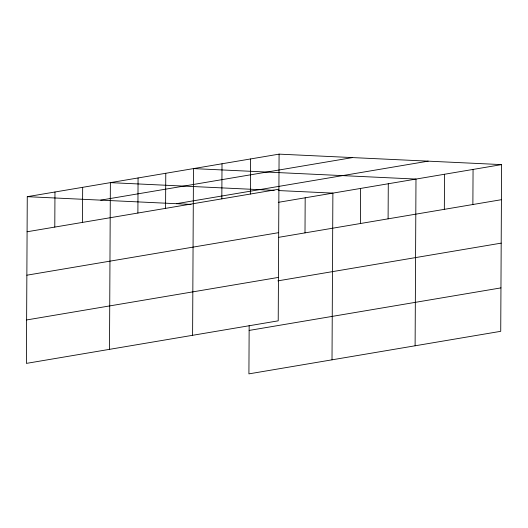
<?xml version="1.0" encoding="UTF-8"?>
<svg xmlns="http://www.w3.org/2000/svg" width="528" height="528" viewBox="0 0 528 528"><rect width="100%" height="100%" fill="white"/><g stroke="black" fill="none" stroke-linecap="round" stroke-linejoin="round"><path stroke-width="0.79" d="M279.088 154.13L27.271 196.68L26.4 363.389L278.216 320.839L279.088 154.13L501.6 164.611L500.729 331.32L248.912 373.87L249.163 325.552M54.787 227.086L54.971 192.001M82.487 222.407L82.672 187.321M109.501 349.351L110.372 182.642L274.138 190.351M137.887 213.041L138.072 177.962M165.587 208.362L165.772 173.276M192.601 335.306L193.472 168.597L415.985 179.078L415.107 345.787M221.826 198.858L222.011 163.779M250.364 194.04L250.549 158.954M304.999 232.881L305.184 197.795M332.013 359.825L332.884 193.116L278.216 190.542M360.4 223.522L360.584 188.437M388.1 218.843L388.285 183.757M444.338 209.339L444.523 174.253M472.877 204.514L473.062 169.435M100.703 200.138L352.519 157.588M176.352 203.702L428.168 161.152M27.086 231.766L278.903 189.215M278.276 202.343L501.6 164.611M26.862 275.2L278.678 232.65M278.883 237.296L501.415 199.696M26.624 319.955L278.441 277.405M277.867 280.863L501.191 243.131M249.137 330.429L500.953 287.885M27.271 196.68L191.044 204.395"/></g></svg>
